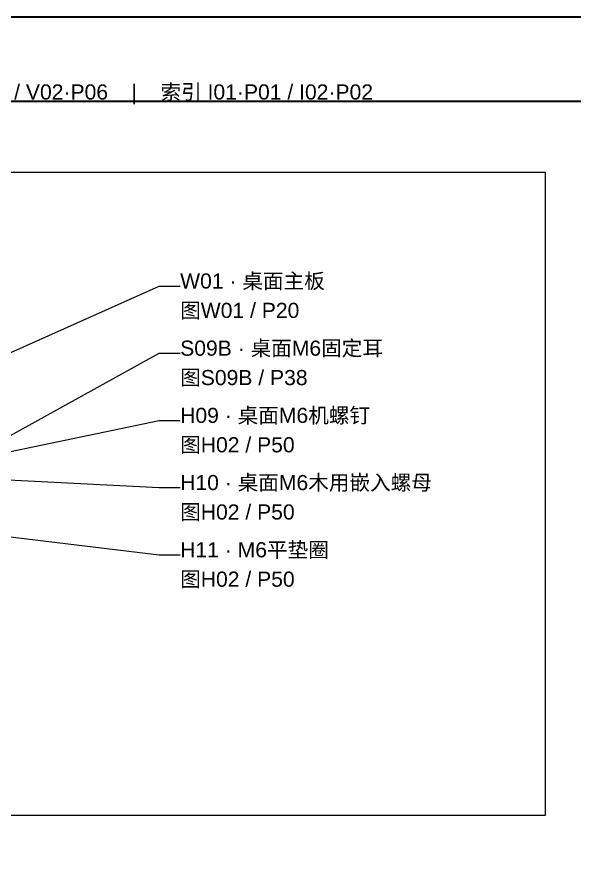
# Model space of a CAD drawing. Header units: millimetres. Extents: x 50 to 612415, y 2 to 4150.
# Drawn here: x 553642 to 554970, y 2101 to 4150 of the extents above; entities that cross this region are included whole.
import ezdxf

# ---------------------------------------------------------------- set-up
doc = ezdxf.new("R2010")
doc.units = ezdxf.units.MM
for name, color, linetype, lineweight in [('DIM', 7, 'Continuous', 13), ('FRAME', 7, 'Continuous', 35), ('NOTE', 7, 'Continuous', 18)]:
    doc.layers.add(name, color=color, linetype=linetype, lineweight=lineweight)
doc.styles.add('CN', font='Arial Unicode.ttf')

msp = doc.modelspace()

# ---------------------------------------------------------------- linework, layer by layer
at = {"layer": 'DIM'}
msp.add_lwpolyline([(552140, 2250), (554900, 2250), (554900, 3780), (552140, 3780)], close=True, dxfattribs=at)
for points in [[(553070, 3103.561), (553980, 3510), (554030, 3510)], [(553121.408, 2875.657), (553980, 3350), (554030, 3350)], [(553073.427, 3000.976), (553980, 3190), (554030, 3190)], [(553073.427, 3076.166), (553980, 3030), (554030, 3030)], [(553073.427, 2979.21), (553980, 2870), (554030, 2870)]]:
    msp.add_lwpolyline(points, dxfattribs=at)
at = {"layer": 'FRAME'}
msp.add_line((552050, 3950), (557890, 3950), dxfattribs=at)
msp.add_lwpolyline([(552050, 50), (557890, 50), (557890, 4150), (552050, 4150)], close=True, dxfattribs=at)

# ---------------------------------------------------------------- texts
at = {"layer": 'NOTE', "char_height": 36, "attachment_point": 1, "style": 'CN'}
for s, insert, width in [('本页件 H09/H10/H11/H15 等    |    装配 A03·P18    |    三维 A02·P05 / V02·P06    |    索引 I01·P01 / I02·P02', (552120, 3990), 5700), ('W01 · 桌面主板', (554030, 3540), 820), ('图W01 / P20', (554030, 3470), 820), ('S09B · 桌面M6固定耳', (554030, 3380), 820), ('图S09B / P38', (554030, 3310), 820), ('H09 · 桌面M6机螺钉', (554030, 3220), 820), ('图H02 / P50', (554030, 3150), 820), ('H10 · 桌面M6木用嵌入螺母', (554030, 3060), 820), ('图H02 / P50', (554030, 2990), 820), ('H11 · M6平垫圈', (554030, 2900), 820), ('图H02 / P50', (554030, 2830), 820)]:
    msp.add_mtext(s, dxfattribs=dict(at, insert=insert, width=width))

doc.saveas('drawing.dxf')
